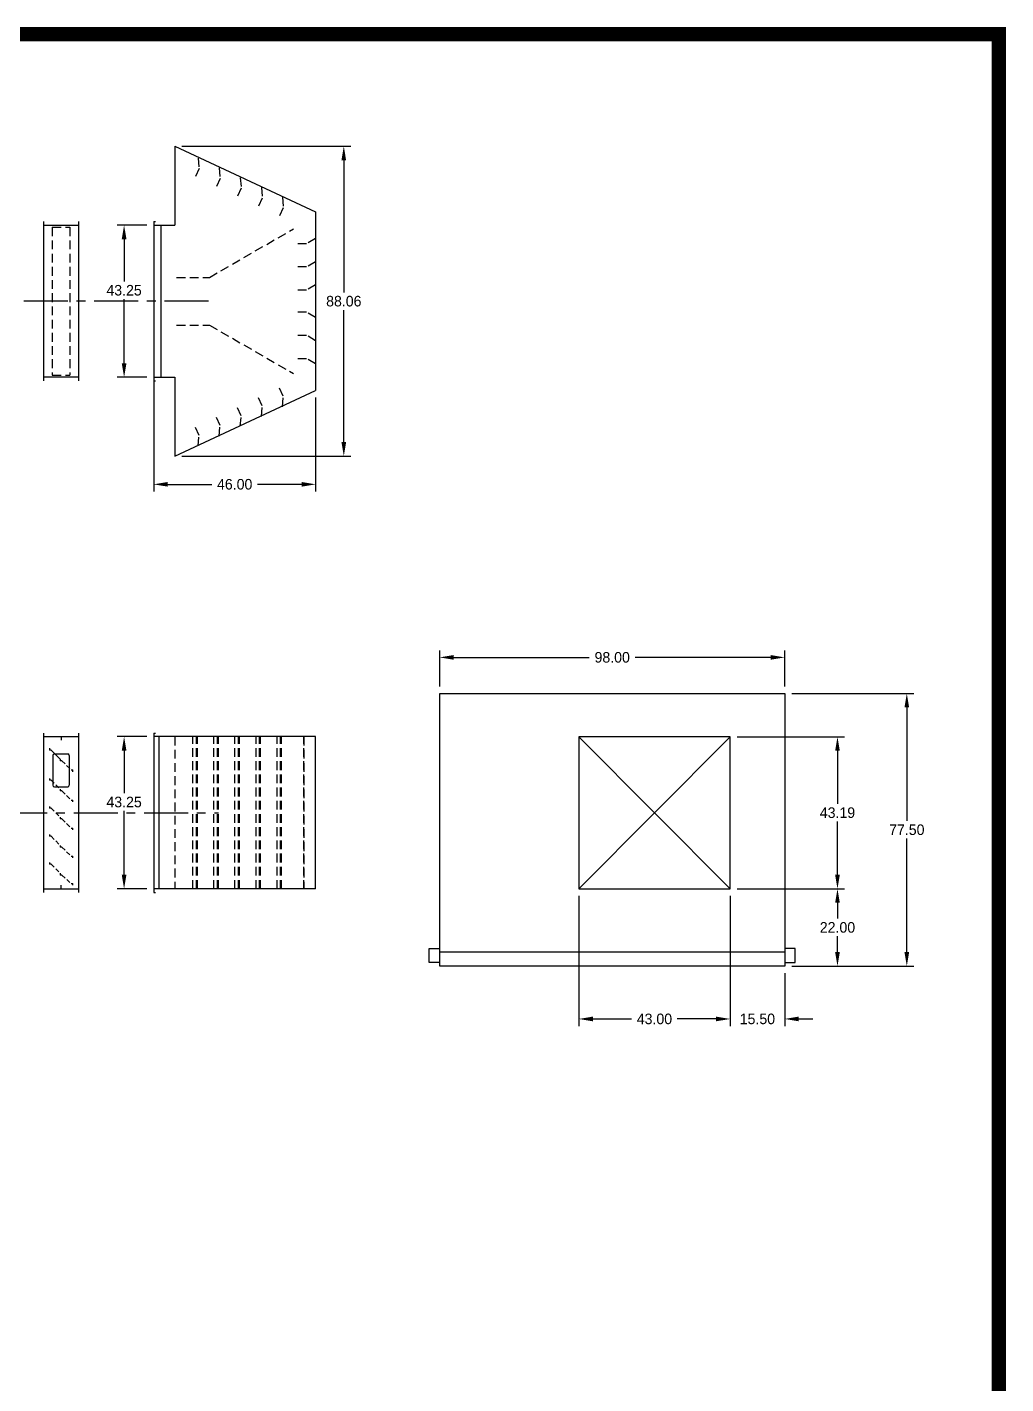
# Model space of a CAD drawing. Header units: inches. Extents: x 2 to 748, y -875 to 77.
# Drawn here: x 470.2 to 748.3, y -372.5 to 13 of the extents above; entities that cross this region are included whole.
import ezdxf

# ---------------------------------------------------------------- set-up
doc = ezdxf.new("R2010")
doc.units = ezdxf.units.IN
doc.header["$LTSCALE"] = 10
doc.header["$MEASUREMENT"] = 0
doc.linetypes.add('CENTER', pattern=[2, 1.25, -0.25, 0.25, -0.25])
doc.linetypes.add('HIDDEN', pattern=[0.375, 0.25, -0.125])
for name, color, linetype in [('centerline', 2, 'CENTER'), ('DIFFUSER', 5, 'Continuous'), ('DISC-DAMPER', 5, 'Continuous'), ('OBJECT', 5, 'Continuous'), ('RAM36UNIT', 3, 'Continuous')]:
    doc.layers.add(name, color=color, linetype=linetype)
doc.layers.add('TEXT', color=7, linetype='Continuous', lineweight=40)
doc.dimstyles.new('DIMENSIONS', dxfattribs={"dimscale": 0, "dimtxt": 3, "dimasz": 4, "dimexe": 2, "dimexo": 2, "dimgap": 1, "dimtad": 0, "dimtih": 1, "dimtoh": 1, "dimzin": 0, "dimdsep": 46, "dimtxsty": 'Standard', "dimcen": 0.09, "dimclrd": 256, "dimclrt": 1, "dimadec": 0, "dimazin": 0, "dimtfac": 1, "dimtofl": 0, "dimtmove": 0, "dimatfit": 3, "dimfxl": 0, "dimtolj": 1, "dimtzin": 0, "dimarcsym": 0})

# ---------------------------------------------------------------- blocks, each defined once
blk = doc.blocks.new('*D70')
at = {"layer": 'DEFPOINTS', "color": 0}
for p in [(512.21, -20.84), (512.21, -108.9), (560.21, -108.9)]:
    blk.add_point(p, dxfattribs=at)
at = {"layer": 'RAM36UNIT', "color": 0, "lineweight": -2}
for p, q in [((514.21, -20.84), (562.21, -20.84)), ((514.21, -108.9), (562.21, -108.9))]:
    blk.add_line(p, q, dxfattribs=at)
at = {"layer": 'RAM36UNIT', "lineweight": -2}
for p, q in [((560.21, -24.84), (560.21, -62.37)), ((560.21, -104.9), (560.21, -67.37))]:
    blk.add_line(p, q, dxfattribs=at)
at = {"layer": 'RAM36UNIT'}
for points in [[(559.54, -24.84), (560.87, -24.84), (560.21, -20.84)], [(559.54, -104.9), (560.87, -104.9), (560.21, -108.9)]]:
    blk.add_solid(points, dxfattribs=at)
at = {"layer": 'RAM36UNIT', "color": 1, "insert": (560.21, -64.87), "char_height": 3, "attachment_point": 5}
blk.add_mtext('\\A1;88.06', dxfattribs=at)
blk = doc.blocks.new('*D71')
at = {"layer": 'DEFPOINTS', "color": 0}
for p in [(506.21, -43.24), (497.79, -86.49), (506.21, -86.49)]:
    blk.add_point(p, dxfattribs=at)
at = {"layer": 'RAM36UNIT', "color": 0, "lineweight": -2}
for p, q in [((504.21, -43.24), (495.79, -43.24)), ((504.21, -86.49), (495.79, -86.49))]:
    blk.add_line(p, q, dxfattribs=at)
at = {"layer": 'RAM36UNIT', "lineweight": -2}
for p, q in [((497.79, -47.24), (497.79, -59.27)), ((497.79, -82.49), (497.79, -64.27))]:
    blk.add_line(p, q, dxfattribs=at)
at = {"layer": 'RAM36UNIT'}
for points in [[(497.13, -47.24), (498.46, -47.24), (497.79, -43.24)], [(497.13, -82.49), (498.46, -82.49), (497.79, -86.49)]]:
    blk.add_solid(points, dxfattribs=at)
at = {"layer": 'RAM36UNIT', "color": 1, "insert": (497.79, -61.77), "char_height": 3, "attachment_point": 5}
blk.add_mtext('\\A1;43.25', dxfattribs=at)
blk = doc.blocks.new('*D82')
at = {"layer": 'DEFPOINTS', "color": 0}
for p in [(506.21, -188.59), (497.79, -231.84), (506.21, -231.84)]:
    blk.add_point(p, dxfattribs=at)
at = {"layer": 'RAM36UNIT', "color": 0, "lineweight": -2}
for p, q in [((504.21, -188.59), (495.79, -188.59)), ((504.21, -231.84), (495.79, -231.84))]:
    blk.add_line(p, q, dxfattribs=at)
at = {"layer": 'RAM36UNIT', "lineweight": -2}
for p, q in [((497.79, -192.59), (497.79, -204.68)), ((497.79, -227.84), (497.79, -209.68))]:
    blk.add_line(p, q, dxfattribs=at)
at = {"layer": 'RAM36UNIT'}
for points in [[(497.13, -192.59), (498.46, -192.59), (497.79, -188.59)], [(497.13, -227.84), (498.46, -227.84), (497.79, -231.84)]]:
    blk.add_solid(points, dxfattribs=at)
at = {"layer": 'RAM36UNIT', "color": 1, "insert": (497.79, -207.18), "char_height": 3, "attachment_point": 5}
blk.add_mtext('\\A1;43.25', dxfattribs=at)
blk = doc.blocks.new('*D87')
at = {"layer": 'DEFPOINTS', "color": 0}
for p in [(506.21, -83.4), (552.21, -90.26), (552.21, -116.9)]:
    blk.add_point(p, dxfattribs=at)
at = {"layer": 'RAM36UNIT', "color": 0, "lineweight": -2}
for p, q in [((506.21, -85.4), (506.21, -118.9)), ((552.21, -92.26), (552.21, -118.9))]:
    blk.add_line(p, q, dxfattribs=at)
at = {"layer": 'RAM36UNIT', "lineweight": -2}
for p, q in [((510.21, -116.9), (522.71, -116.9)), ((548.21, -116.9), (535.71, -116.9))]:
    blk.add_line(p, q, dxfattribs=at)
at = {"layer": 'RAM36UNIT'}
for points in [[(510.21, -116.23), (510.21, -117.56), (506.21, -116.9)], [(548.21, -116.23), (548.21, -117.56), (552.21, -116.9)]]:
    blk.add_solid(points, dxfattribs=at)
at = {"layer": 'RAM36UNIT', "color": 1, "insert": (529.21, -116.9), "char_height": 3, "attachment_point": 5}
blk.add_mtext('\\A1;46.00', dxfattribs=at)
blk = doc.blocks.new('*D97')
at = {"layer": 'DEFPOINTS', "color": 0}
for p in [(626.96, -231.81), (669.96, -231.81), (669.96, -268.81)]:
    blk.add_point(p, dxfattribs=at)
at = {"layer": 'RAM36UNIT', "color": 0, "lineweight": -2}
for p, q in [((626.96, -233.81), (626.96, -270.81)), ((669.96, -233.81), (669.96, -270.81))]:
    blk.add_line(p, q, dxfattribs=at)
at = {"layer": 'RAM36UNIT', "lineweight": -2}
for p, q in [((630.96, -268.81), (641.96, -268.81)), ((665.96, -268.81), (654.96, -268.81))]:
    blk.add_line(p, q, dxfattribs=at)
at = {"layer": 'RAM36UNIT'}
for points in [[(630.96, -268.14), (630.96, -269.47), (626.96, -268.81)], [(665.96, -268.14), (665.96, -269.47), (669.96, -268.81)]]:
    blk.add_solid(points, dxfattribs=at)
at = {"layer": 'RAM36UNIT', "color": 1, "insert": (648.46, -268.81), "char_height": 3, "attachment_point": 5}
blk.add_mtext('\\A1;43.00', dxfattribs=at)
blk = doc.blocks.new('*D98')
at = {"layer": 'DEFPOINTS', "color": 0}
for p in [(669.96, -231.81), (685.46, -253.81), (685.46, -268.81)]:
    blk.add_point(p, dxfattribs=at)
at = {"layer": 'RAM36UNIT', "color": 0, "lineweight": -2}
for p, q in [((669.96, -233.81), (669.96, -270.81)), ((685.46, -255.81), (685.46, -270.81))]:
    blk.add_line(p, q, dxfattribs=at)
at = {"layer": 'RAM36UNIT', "lineweight": -2}
for p, q in [((665.96, -268.81), (661.96, -268.81)), ((689.46, -268.81), (693.46, -268.81))]:
    blk.add_line(p, q, dxfattribs=at)
at = {"layer": 'RAM36UNIT'}
for points in [[(665.96, -268.14), (665.96, -269.47), (669.96, -268.81)], [(689.46, -268.14), (689.46, -269.47), (685.46, -268.81)]]:
    blk.add_solid(points, dxfattribs=at)
at = {"layer": 'RAM36UNIT', "color": 1, "insert": (677.71, -268.81), "char_height": 3, "attachment_point": 5}
blk.add_mtext('\\A1;15.50', dxfattribs=at)
blk = doc.blocks.new('*D99')
at = {"layer": 'DEFPOINTS', "color": 0}
for p in [(685.46, -176.31), (685.46, -253.81), (720.16, -253.81)]:
    blk.add_point(p, dxfattribs=at)
at = {"layer": 'RAM36UNIT', "color": 0, "lineweight": -2}
for p, q in [((687.46, -176.31), (722.16, -176.31)), ((687.46, -253.81), (722.16, -253.81))]:
    blk.add_line(p, q, dxfattribs=at)
at = {"layer": 'RAM36UNIT', "lineweight": -2}
for p, q in [((720.16, -180.31), (720.16, -212.56)), ((720.16, -249.81), (720.16, -217.56))]:
    blk.add_line(p, q, dxfattribs=at)
at = {"layer": 'RAM36UNIT'}
for points in [[(719.49, -180.31), (720.82, -180.31), (720.16, -176.31)], [(719.49, -249.81), (720.82, -249.81), (720.16, -253.81)]]:
    blk.add_solid(points, dxfattribs=at)
at = {"layer": 'RAM36UNIT', "color": 1, "insert": (720.16, -215.06), "char_height": 3, "attachment_point": 5}
blk.add_mtext('\\A1;77.50', dxfattribs=at)
blk = doc.blocks.new('*D100')
at = {"layer": 'DEFPOINTS', "color": 0}
for p in [(685.46, -166.07), (587.46, -176.31), (685.46, -176.31)]:
    blk.add_point(p, dxfattribs=at)
at = {"layer": 'RAM36UNIT', "color": 0, "lineweight": -2}
for p, q in [((587.46, -174.31), (587.46, -164.07)), ((685.46, -174.31), (685.46, -164.07))]:
    blk.add_line(p, q, dxfattribs=at)
at = {"layer": 'RAM36UNIT', "lineweight": -2}
for p, q in [((591.46, -166.07), (629.96, -166.07)), ((681.46, -166.07), (642.96, -166.07))]:
    blk.add_line(p, q, dxfattribs=at)
at = {"layer": 'RAM36UNIT'}
for points in [[(591.46, -165.4), (591.46, -166.74), (587.46, -166.07)], [(681.46, -165.4), (681.46, -166.74), (685.46, -166.07)]]:
    blk.add_solid(points, dxfattribs=at)
at = {"layer": 'RAM36UNIT', "color": 1, "insert": (636.46, -166.07), "char_height": 3, "attachment_point": 5}
blk.add_mtext('\\A1;98.00', dxfattribs=at)
blk = doc.blocks.new('*D153')
at = {"layer": 'DEFPOINTS', "color": 0}
for p in [(669.96, -188.62), (669.96, -231.81), (700.46, -231.81)]:
    blk.add_point(p, dxfattribs=at)
at = {"layer": 'RAM36UNIT', "color": 0, "lineweight": -2}
for p, q in [((671.96, -188.62), (702.46, -188.62)), ((671.96, -231.81), (702.46, -231.81))]:
    blk.add_line(p, q, dxfattribs=at)
at = {"layer": 'RAM36UNIT', "lineweight": -2}
for p, q in [((700.46, -192.62), (700.46, -207.71)), ((700.46, -227.81), (700.46, -212.71))]:
    blk.add_line(p, q, dxfattribs=at)
at = {"layer": 'RAM36UNIT'}
for points in [[(699.79, -192.62), (701.12, -192.62), (700.46, -188.62)], [(699.79, -227.81), (701.12, -227.81), (700.46, -231.81)]]:
    blk.add_solid(points, dxfattribs=at)
at = {"layer": 'RAM36UNIT', "color": 1, "insert": (700.46, -210.21), "char_height": 3, "attachment_point": 5}
blk.add_mtext('\\A1;43.19', dxfattribs=at)
blk = doc.blocks.new('*D154')
at = {"layer": 'DEFPOINTS', "color": 0}
for p in [(669.96, -231.81), (685.46, -253.81), (700.46, -253.81)]:
    blk.add_point(p, dxfattribs=at)
at = {"layer": 'RAM36UNIT', "color": 0, "lineweight": -2}
for p, q in [((671.96, -231.81), (702.46, -231.81)), ((687.46, -253.81), (702.46, -253.81))]:
    blk.add_line(p, q, dxfattribs=at)
at = {"layer": 'RAM36UNIT', "lineweight": -2}
for p, q in [((700.46, -235.81), (700.46, -240.31)), ((700.46, -249.81), (700.46, -245.31))]:
    blk.add_line(p, q, dxfattribs=at)
at = {"layer": 'RAM36UNIT'}
for points in [[(699.79, -235.81), (701.12, -235.81), (700.46, -231.81)], [(699.79, -249.81), (701.12, -249.81), (700.46, -253.81)]]:
    blk.add_solid(points, dxfattribs=at)
at = {"layer": 'RAM36UNIT', "color": 1, "insert": (700.46, -242.81), "char_height": 3, "attachment_point": 5}
blk.add_mtext('\\A1;22.00', dxfattribs=at)

msp = doc.modelspace()

# ---------------------------------------------------------------- linework, layer by layer
at = {"layer": 'centerline'}
for p, q in [((521.789, -64.867), (422.071, -64.867)), ((423.464, -210.212), (524.582, -210.212))]:
    msp.add_line(p, q, dxfattribs=at)
at = {"layer": 'DIFFUSER'}
for p, q in [((512.206, -20.836), (552.206, -39.478)), ((512.206, -20.836), (512.206, -43.242)), ((506.206, -42.242), (506.206, -87.492)), ((506.206, -42.242), (506.706, -42.242)), ((552.206, -39.478), (552.206, -90.256)), ((506.206, -43.242), (512.206, -43.242)), ((508.206, -43.242), (508.206, -86.492)), ((506.206, -86.492), (512.206, -86.492)), ((506.206, -87.492), (506.706, -87.492)), ((512.206, -86.492), (512.206, -108.898)), ((512.206, -108.898), (552.206, -90.256)), ((506.206, -187.587), (506.706, -187.587)), ((506.206, -187.587), (506.206, -232.837)), ((552.206, -188.587), (506.206, -188.587)), ((507.706, -188.587), (507.706, -231.837)), ((552.206, -231.837), (552.206, -188.587)), ((552.206, -231.837), (506.206, -231.837)), ((506.206, -232.837), (506.706, -232.837))]:
    msp.add_line(p, q, dxfattribs=at)
at = {"layer": 'DIFFUSER', "color": 4, "linetype": 'HIDDEN'}
for p, q in [((518.836, -24.196), (519.097, -27.185)), ((519.097, -27.185), (517.829, -29.903)), ((525.079, -29.974), (523.811, -32.693)), ((524.817, -26.985), (525.079, -29.974)), ((530.799, -29.775), (531.06, -32.763)), ((531.06, -32.763), (529.793, -35.482)), ((536.781, -32.564), (537.042, -35.552)), ((537.042, -35.552), (535.774, -38.271)), ((543.022, -38.325), (541.754, -41.044)), ((542.761, -35.336), (543.022, -38.325)), ((549.61, -48.541), (546.61, -48.541)), ((552.208, -47.041), (549.61, -48.541)), ((552.208, -53.641), (549.61, -55.141)), ((549.61, -55.141), (546.61, -55.141)), ((552.208, -60.241), (549.61, -61.741)), ((549.61, -61.741), (546.61, -61.741)), ((549.61, -67.993), (546.61, -67.993)), ((552.208, -69.493), (549.61, -67.993)), ((549.61, -74.593), (546.61, -74.593)), ((552.208, -76.093), (549.61, -74.593)), ((549.61, -81.193), (546.61, -81.193)), ((552.208, -82.693), (549.61, -81.193)), ((537.042, -94.616), (535.774, -91.897)), ((543.022, -91.844), (541.754, -89.125)), ((542.761, -94.832), (543.022, -91.844)), ((531.06, -97.405), (529.793, -94.686)), ((536.781, -97.605), (537.042, -94.616)), ((525.079, -100.195), (523.811, -97.476)), ((524.817, -103.183), (525.079, -100.195)), ((530.799, -100.394), (531.06, -97.405)), ((519.097, -102.984), (517.829, -100.265)), ((518.836, -105.973), (519.097, -102.984)), ((507.706, -188.587), (507.706, -231.837)), ((512.206, -188.587), (512.206, -231.837)), ((517.334, -231.837), (517.334, -188.587)), ((518.34, -231.837), (518.34, -188.587)), ((518.602, -231.837), (518.602, -188.587)), ((523.314, -231.837), (523.314, -188.587)), ((524.32, -231.837), (524.32, -188.587)), ((524.582, -231.837), (524.582, -188.587)), ((529.294, -231.837), (529.294, -188.587)), ((530.3, -231.837), (530.3, -188.587)), ((530.562, -231.837), (530.562, -188.587)), ((535.274, -231.837), (535.274, -188.587)), ((536.281, -231.837), (536.281, -188.587)), ((536.542, -231.837), (536.542, -188.587)), ((541.254, -231.837), (541.254, -188.587)), ((542.261, -231.837), (542.261, -188.587)), ((542.522, -231.837), (542.522, -188.587)), ((548.831, -188.587), (548.831, -231.837)), ((548.831, -231.837), (548.831, -188.587))]:
    msp.add_line(p, q, dxfattribs=at)
for points in [[(512.706, -58.085), (522.056, -58.085), (545.872, -44.335)], [(512.706, -71.648), (522.056, -71.648), (545.872, -85.398)]]:
    msp.add_lwpolyline(points, dxfattribs=at)
at = {"layer": 'DISC-DAMPER'}
for p, q in [((474.882, -42.242), (474.882, -87.492)), ((484.882, -42.242), (484.882, -87.492)), ((474.882, -43.242), (484.882, -43.242)), ((484.882, -86.492), (474.882, -86.492)), ((474.882, -187.587), (474.882, -232.837)), ((474.882, -188.587), (484.882, -188.587)), ((484.882, -187.587), (484.882, -232.837)), ((474.882, -231.837), (484.882, -231.837))]:
    msp.add_line(p, q, dxfattribs=at)
at = {"layer": 'DISC-DAMPER', "color": 4, "linetype": 'HIDDEN'}
for p, q in [((477.382, -43.867), (477.382, -85.867)), ((477.382, -43.867), (482.382, -43.867)), ((482.382, -43.867), (482.382, -85.867)), ((477.382, -85.867), (482.382, -85.867)), ((479.882, -188.587), (479.882, -189.587)), ((479.882, -231.837), (479.882, -230.837))]:
    msp.add_line(p, q, dxfattribs=at)
at = {"layer": 'DISC-DAMPER', "color": 4, "linetype": 'HIDDEN', "ltscale": 12}
for p, q in [((476.553, -191.893), (476.553, -192.393)), ((477.053, -192.393), (476.553, -192.393)), ((477.053, -192.393), (479.632, -194.973)), ((476.553, -200.456), (476.553, -200.956)), ((482.711, -198.052), (483.211, -198.052)), ((483.211, -198.552), (483.211, -198.052)), ((477.053, -200.956), (476.553, -200.956)), ((482.711, -206.614), (483.211, -206.614)), ((483.211, -207.114), (483.211, -206.614)), ((476.553, -208.397), (476.553, -208.897)), ((477.053, -208.897), (476.553, -208.897)), ((483.211, -215.056), (483.211, -214.556)), ((476.553, -216.397), (476.553, -216.897)), ((477.053, -216.897), (476.553, -216.897)), ((483.211, -223.056), (483.211, -222.556)), ((476.553, -224.335), (476.553, -224.835)), ((477.053, -224.835), (476.553, -224.835)), ((482.711, -230.337), (483.211, -230.337)), ((483.211, -230.837), (483.211, -230.337))]:
    msp.add_line(p, q, dxfattribs=at)
at = {"layer": 'DISC-DAMPER', "ltscale": 12}
for p, q in [((477.532, -193.95), (477.532, -202.41)), ((478.002, -193.48), (481.762, -193.48)), ((482.232, -193.95), (482.232, -202.41)), ((478.002, -202.88), (481.762, -202.88))]:
    msp.add_line(p, q, dxfattribs=at)
at = {"layer": 'DISC-DAMPER', "color": 4, "linetype": 'HIDDEN', "ltscale": 0.5}
for p, q in [((479.632, -194.973), (479.632, -195.473)), ((480.132, -195.473), (479.632, -195.473)), ((480.132, -195.473), (482.711, -198.052)), ((477.053, -200.956), (479.632, -203.535)), ((479.632, -203.535), (479.632, -204.035)), ((480.132, -204.035), (479.632, -204.035)), ((480.132, -204.035), (482.711, -206.614)), ((477.053, -208.897), (479.632, -211.476)), ((479.632, -211.476), (479.632, -211.976)), ((480.132, -211.976), (479.632, -211.976)), ((480.132, -211.976), (482.711, -214.556)), ((482.711, -214.556), (483.211, -214.556)), ((477.053, -216.897), (479.632, -219.476)), ((479.632, -219.476), (479.632, -219.976)), ((480.132, -219.976), (479.632, -219.976)), ((480.132, -219.976), (482.711, -222.556)), ((482.711, -222.556), (483.211, -222.556)), ((477.053, -224.835), (479.632, -227.414)), ((479.632, -227.414), (479.632, -227.914)), ((480.132, -227.914), (479.632, -227.914)), ((480.132, -227.914), (482.711, -230.337))]:
    msp.add_line(p, q, dxfattribs=at)
at = {"layer": 'DISC-DAMPER', "ltscale": 12}
for centre, start, end in [((478.002, -193.95), 90, 180), ((481.762, -193.95), 0, 90), ((478.002, -202.41), 180, 270), ((481.762, -202.41), 270, 0)]:
    msp.add_arc(centre, 0.47, start, end, dxfattribs=at)
at = {"layer": 'OBJECT'}
for p, q in [((587.456, -176.306), (685.456, -176.306)), ((587.456, -253.806), (587.456, -176.306)), ((685.456, -176.306), (685.456, -253.806)), ((669.956, -188.618), (626.956, -231.806)), ((626.956, -188.618), (669.956, -231.806)), ((584.456, -252.806), (584.456, -248.806)), ((584.456, -248.806), (587.456, -248.806)), ((685.456, -249.806), (587.456, -249.806)), ((688.456, -248.806), (685.456, -248.806)), ((688.456, -252.806), (688.456, -248.806)), ((587.456, -252.806), (584.456, -252.806)), ((685.456, -253.806), (587.456, -253.806)), ((685.456, -252.806), (688.456, -252.806))]:
    msp.add_line(p, q, dxfattribs=at)
msp.add_lwpolyline([(626.956, -231.806), (669.956, -231.806), (669.956, -188.618), (626.956, -188.618)], close=True, dxfattribs=at)
at = {"layer": 'TEXT', "color": 3, "const_width": 4}
msp.add_lwpolyline([(4.433, 11.009), (4.433, -873.268), (746.297, -873.268), (746.297, 11.009), (4.433, 11.009)], dxfattribs=at)

# ---------------------------------------------------------------- dimensions: what is measured, and where the dimension line sits
at = {"layer": 'RAM36UNIT'}
for base, p1, p2, picture, middle in [((560.206, -108.898), (512.206, -20.836), (512.206, -108.898), '*D70', (560.206, -64.867)), ((720.155, -253.806), (685.456, -176.306), (685.456, -253.806), '*D99', (720.155, -215.056)), ((700.456, -231.806), (669.956, -188.618), (669.956, -231.806), '*D153', (700.456, -210.212)), ((700.456, -253.806), (669.956, -231.806), (685.456, -253.806), '*D154', (700.456, -242.806))]:
    dim = msp.add_linear_dim(base=base, p1=p1, p2=p2, angle=90, dimstyle='DIMENSIONS', override={"dimscale": 1}, dxfattribs=at)
    dim.commit()
    dim.dimension.update_dxf_attribs({"geometry": picture, "text_midpoint": middle})
for base, p1, p2, picture, middle in [((497.793, -86.492), (506.206, -43.242), (506.206, -86.492), '*D71', (497.793, -61.773)), ((497.793, -231.837), (506.206, -188.587), (506.206, -231.837), '*D82', (497.793, -207.181))]:
    dim = msp.add_linear_dim(base=base, p1=p1, p2=p2, angle=90, dimstyle='DIMENSIONS', override={"dimscale": 1}, dxfattribs=at)
    dim.commit()
    dim.dimension.update_dxf_attribs({"geometry": picture, "text_midpoint": middle, "dimtype": 160})
for base, p1, p2, override, picture, middle in [((552.206, -116.898), (506.206, -83.398), (552.206, -90.256), {"dimscale": 1}, '*D87', (529.206, -116.898)), ((685.456, -166.07), (587.456, -176.306), (685.456, -176.306), {"dimscale": 1}, '*D100', (636.456, -166.07)), ((669.956, -268.806), (626.956, -231.806), (669.956, -231.806), {"dimscale": 1}, '*D97', (648.456, -268.806)), ((685.456, -268.806), (669.956, -231.806), (685.456, -253.806), {"dimscale": 1, "dimtmove": 1}, '*D98', (677.706, -268.806))]:
    dim = msp.add_linear_dim(base=base, p1=p1, p2=p2, dimstyle='DIMENSIONS', override=override, dxfattribs=at)
    dim.commit()
    dim.dimension.update_dxf_attribs({"geometry": picture, "text_midpoint": middle})

doc.saveas('drawing.dxf')
